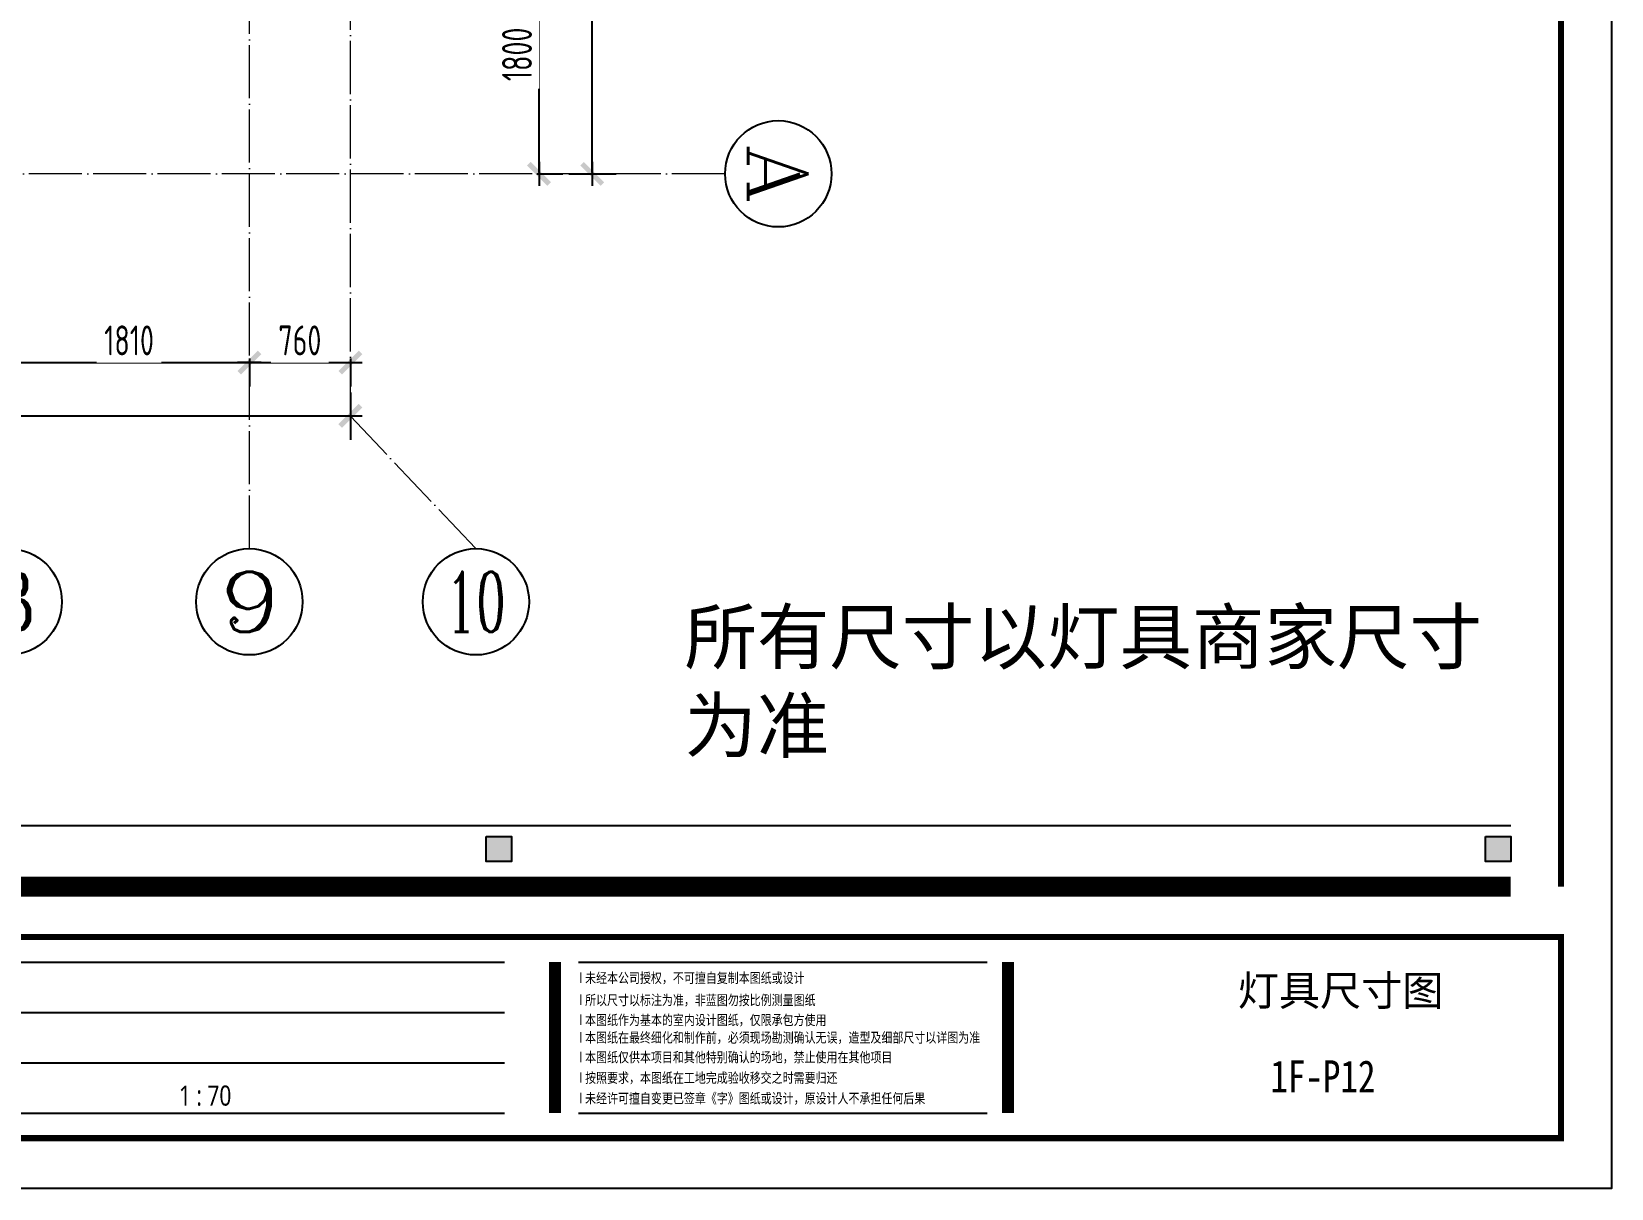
# Model space of a CAD drawing. Header units: inches. Extents: x -50945 to 250244, y -404780 to 18493.
# Drawn here: x 174789 to 186676, y -337352 to -328649 of the extents above; entities that cross this region are included whole.
import ezdxf
from ezdxf.enums import TextEntityAlignment as Align

# ---------------------------------------------------------------- set-up
doc = ezdxf.new("R2010")
doc.units = ezdxf.units.IN
doc.header["$MEASUREMENT"] = 0
doc.linetypes.add('DOTE', pattern=[2.42, 2, -0.2, 0.02, -0.2])
for name, color, linetype in [('0 @ 1 (1)', 7, 'Continuous'), ('15开关布置图-YJ', 2, 'Continuous'), ('AXIS', 1, 'Continuous'), ('AXIS_TEXT', 7, 'Continuous'), ('A图框', 7, 'Continuous'), ('D-ARCHI', 250, 'Continuous'), ('外标注', 50, 'Continuous')]:
    doc.layers.add(name, color=color, linetype=linetype)
doc.styles.add('04.YBC-外标注3.0', font='', dxfattribs={"width": 0.8, "height": 3})
doc.styles.add('05.YBC-内标注2.5', font='', dxfattribs={"width": 0.8, "height": 2.5})
doc.styles.add('_TCH_AXIS', font='COMPLEX', dxfattribs={"bigfont": 'GBCBIG'})
doc.styles.add('COMPLEX', font='COMPLEX')
doc.styles.add('HBA-DIMT', font='ARCHS.SHX', dxfattribs={"width": 0.8})
doc.styles.get("Standard").update_dxf_attribs({"font": 'Arial.ttf'})
doc.styles.add('宋体', font='', dxfattribs={"width": 0.8})
doc.styles.get('04.YBC-外标注3.0').set_extended_font_data('SimSun')
doc.styles.get('05.YBC-内标注2.5').set_extended_font_data('SimSun')
doc.styles.get('宋体').set_extended_font_data('SimSun')
doc.dimstyles.new('HBA_40', dxfattribs={"dimscale": 50, "dimtxt": 2.5, "dimasz": 0.1, "dimexe": 2, "dimexo": 2.5, "dimgap": 0.6, "dimtad": 1, "dimdec": 0, "dimrnd": 5, "dimzin": 0, "dimtxsty": 'HBA-DIMT', "dimblk": 'HBA_DIMENSION_TICK', "dimblk1": 'HBA_DIMENSION_TICK', "dimblk2": 'HBA_DIMENSION_TICK', "dimcen": 0.125, "dimclrd": 44, "dimclre": 44, "dimclrt": 2, "dimadec": 0, "dimazin": 0, "dimtfac": 1, "dimtdec": 0, "dimtix": 1, "dimtmove": 1, "dimatfit": 3, "dimldrblk": 'HBA_Leader_Dot', "dimfxl": 0, "dimtvp": 1, "dimtfill": 1, "dimtolj": 1, "dimtzin": 0, "dimarcsym": 0})

# ---------------------------------------------------------------- blocks, each defined once
blk = doc.blocks.new('HBA_DIMENSION_TICK')
at = {"color": 0, "linetype": 'ByBlock'}
for p, q in [((-10, 0), (0, 0)), ((0, 0), (10, 0))]:
    blk.add_line(p, q, dxfattribs=at)
at = {"color": 50, "linetype": 'ByBlock'}
blk.add_solid([(-10, -7), (-7, -10), (7, 10), (10, 7)], dxfattribs=at)
blk = doc.blocks.new('*D635')
at = {"layer": 'Defpoints', "color": 0, "transparency": 16777216}
for p in [(174617, -330884), (176427, -330884), (176427, -331139)]:
    blk.add_point(p, dxfattribs=at)
at = {"layer": '外标注', "color": 44, "lineweight": -2, "transparency": 16777216}
for p, q in [((174617, -331109), (174617, -331319)), ((174626, -331139), (176418, -331139)), ((176427, -331109), (176427, -331319))]:
    blk.add_line(p, q, dxfattribs=at)
at = {"layer": '外标注', "color": 44, "lineweight": -2, "transparency": 16777216, "xscale": 9, "yscale": 9, "zscale": 9, "rotation": 180}
blk.add_blockref('HBA_DIMENSION_TICK', (174617, -331139), dxfattribs=at)
at = {"layer": '外标注', "color": 44, "lineweight": -2, "transparency": 16777216, "xscale": 9, "yscale": 9, "zscale": 9}
blk.add_blockref('HBA_DIMENSION_TICK', (176427, -331139), dxfattribs=at)
at = {"layer": '外标注', "color": 2, "transparency": 16777216, "insert": (175522, -330972), "char_height": 225, "attachment_point": 5, "style": 'HBA-DIMT', "bg_fill": 3, "box_fill_scale": 1.25, "bg_fill_color": 256, "bg_fill_true_color": 13158600, "bg_fill_transparency": 0}
blk.add_mtext('\\A1;1810', dxfattribs=at)
blk = doc.blocks.new('HBA_Leader_Dot')
at = {"color": 0, "linetype": 'ByBlock'}
blk.add_line((-5, 0), (-10, 0), dxfattribs=at)
at = {"color": 0, "linetype": 'ByBlock', "const_width": 5}
blk.add_lwpolyline([(-2.5, 0, 1), (2.5, 0, 1)], format="xyb", close=True, dxfattribs=at)
blk = doc.blocks.new('*D636')
at = {"layer": 'Defpoints', "color": 0, "transparency": 16777216}
for p in [(176427, -330884), (177187, -330884), (177187, -331139)]:
    blk.add_point(p, dxfattribs=at)
at = {"layer": '外标注', "color": 44, "lineweight": -2, "transparency": 16777216}
for p, q in [((176427, -331109), (176427, -331319)), ((176436, -331139), (177178, -331139)), ((177187, -331109), (177187, -331319))]:
    blk.add_line(p, q, dxfattribs=at)
at = {"layer": '外标注', "color": 44, "lineweight": -2, "transparency": 16777216, "xscale": 9, "yscale": 9, "zscale": 9, "rotation": 180}
blk.add_blockref('HBA_DIMENSION_TICK', (176427, -331139), dxfattribs=at)
at = {"layer": '外标注', "color": 44, "lineweight": -2, "transparency": 16777216, "xscale": 9, "yscale": 9, "zscale": 9}
blk.add_blockref('HBA_DIMENSION_TICK', (177187, -331139), dxfattribs=at)
at = {"layer": '外标注', "color": 2, "transparency": 16777216, "insert": (176807, -330972), "char_height": 225, "attachment_point": 5, "style": 'HBA-DIMT', "bg_fill": 3, "box_fill_scale": 1.25, "bg_fill_color": 256, "bg_fill_true_color": 13158600, "bg_fill_transparency": 0}
blk.add_mtext('\\A1;760', dxfattribs=at)
blk = doc.blocks.new('*D637')
at = {"layer": 'Defpoints', "color": 0, "transparency": 16777216}
for p in [(162487, -331139), (177187, -331139), (177187, -331539)]:
    blk.add_point(p, dxfattribs=at)
at = {"layer": '外标注', "color": 44, "lineweight": -2, "transparency": 16777216}
for p, q in [((162487, -331364), (162487, -331719)), ((177187, -331364), (177187, -331719)), ((162496, -331539), (177178, -331539))]:
    blk.add_line(p, q, dxfattribs=at)
at = {"layer": '外标注', "color": 44, "lineweight": -2, "transparency": 16777216, "xscale": 9, "yscale": 9, "zscale": 9, "rotation": 180}
blk.add_blockref('HBA_DIMENSION_TICK', (162487, -331539), dxfattribs=at)
at = {"layer": '外标注', "color": 44, "lineweight": -2, "transparency": 16777216, "xscale": 9, "yscale": 9, "zscale": 9}
blk.add_blockref('HBA_DIMENSION_TICK', (177187, -331539), dxfattribs=at)
at = {"layer": '外标注', "color": 2, "transparency": 16777216, "insert": (169837, -331372), "char_height": 225, "attachment_point": 5, "style": 'HBA-DIMT', "bg_fill": 3, "box_fill_scale": 1.25, "bg_fill_color": 256, "bg_fill_true_color": 13158600, "bg_fill_transparency": 0}
blk.add_mtext('\\A1;14700', dxfattribs=at)
blk = doc.blocks.new('*D638')
at = {"layer": 'Defpoints', "color": 0, "transparency": 16777216}
for p in [(178365, -327920), (178607, -327920), (178365, -329719)]:
    blk.add_point(p, dxfattribs=at)
at = {"layer": '外标注', "color": 44, "lineweight": -2, "transparency": 16777216}
for p, q in [((178590, -327920), (178787, -327920)), ((178607, -329710), (178607, -327929)), ((178590, -329719), (178787, -329719))]:
    blk.add_line(p, q, dxfattribs=at)
at = {"layer": '外标注', "color": 44, "lineweight": -2, "transparency": 16777216, "xscale": 9, "yscale": 9, "zscale": 9}
for p, rotation in [((178607, -327920), 90), ((178607, -329719), 270)]:
    blk.add_blockref('HBA_DIMENSION_TICK', p, dxfattribs=dict(at, rotation=rotation))
at = {"layer": '外标注', "color": 2, "transparency": 16777216, "insert": (178441, -328820), "char_height": 225, "attachment_point": 5, "rotation": 90, "style": 'HBA-DIMT', "bg_fill": 3, "box_fill_scale": 1.25, "bg_fill_color": 256, "bg_fill_true_color": 13158600, "bg_fill_transparency": 0}
blk.add_mtext('\\A1;1800', dxfattribs=at)
blk = doc.blocks.new('*D642')
at = {"layer": 'Defpoints', "color": 0, "transparency": 16777216}
for p in [(178607, -320410), (179007, -320410), (178607, -329719)]:
    blk.add_point(p, dxfattribs=at)
at = {"layer": '外标注', "color": 44, "lineweight": -2, "transparency": 16777216}
for p, q in [((178832, -320410), (179187, -320410)), ((179007, -329710), (179007, -320419)), ((178832, -329719), (179187, -329719))]:
    blk.add_line(p, q, dxfattribs=at)
at = {"layer": '外标注', "color": 44, "lineweight": -2, "transparency": 16777216, "xscale": 9, "yscale": 9, "zscale": 9}
for p, rotation in [((179007, -320410), 90), ((179007, -329719), 270)]:
    blk.add_blockref('HBA_DIMENSION_TICK', p, dxfattribs=dict(at, rotation=rotation))
at = {"layer": '外标注', "color": 2, "transparency": 16777216, "insert": (178841, -325064), "char_height": 225, "attachment_point": 5, "rotation": 90, "style": 'HBA-DIMT', "bg_fill": 3, "box_fill_scale": 1.25, "bg_fill_color": 256, "bg_fill_true_color": 13158600, "bg_fill_transparency": 0}
blk.add_mtext('\\A1;9310', dxfattribs=at)
blk = doc.blocks.new('_AXISO')
blk.add_circle((0, 0), 0.5)
at = {"layer": 'AXIS_TEXT', "style": 'COMPLEX', "width": 1.041667}
blk.add_attdef('A', text='', height=0.56, dxfattribs=at).set_placement((-0.25, -0.28), (0.25, -0.28), align=Align.FIT)
blk = doc.blocks.new('gegeg')
at = {"layer": 'A图框'}
h = blk.add_hatch(color=256, dxfattribs=at)
h.dxf.hatch_style = 1
h.paths.add_polyline_path([(154931, -57558), (154756, -57558), (154756, -57733), (154931, -57733)])
h = blk.add_hatch(color=256, dxfattribs=at)
h.dxf.hatch_style = 1
h.paths.add_polyline_path([(161887, -57558), (161712, -57558), (161712, -57733), (161887, -57733)])
for p, q in [((133887, -57482), (161887, -57482)), ((151384, -58433), (154884, -58433)), ((155398, -58433), (158242, -58433)), ((151384, -58783), (154884, -58783)), ((151384, -59133), (154884, -59133)), ((151384, -59483), (154884, -59483)), ((155398, -59483), (158242, -59483))]:
    blk.add_line(p, q, dxfattribs=at)
for points in [[(162587, -39218), (162587, -60008), (133187, -60008), (133187, -39218)], [(154756, -57558), (154931, -57558), (154931, -57733), (154756, -57733)], [(161712, -57558), (161887, -57558), (161887, -57733), (161712, -57733)]]:
    blk.add_lwpolyline(points, close=True, dxfattribs=at)
for points, const_width in [([(133537, -40125), (133537, -39568), (162237, -39568), (162237, -57908)], 42), ([(161887, -57908), (133887, -57908)], 140), ([(155234, -58433), (155234, -59483)], 84), ([(158387, -58433), (158387, -59483)], 84)]:
    blk.add_lwpolyline(points, dxfattribs=dict(at, const_width=const_width))
at = {"layer": 'A图框', "const_width": 42}
blk.add_lwpolyline([(133537, -58258), (162237, -58258), (162237, -59658), (133537, -59658)], close=True, dxfattribs=at)
at = {"layer": '0 @ 1 (1)', "insert": (152579, -59363), "char_height": 175, "width": 3199.54, "attachment_point": 4, "style": '05.YBC-内标注2.5'}
blk.add_mtext('{\\fMicrosoft YaHei|b0|i0|c134|p34;\\H0.8x; 1 : 70}', dxfattribs=at)
at = {"layer": 'A图框', "char_height": 70, "attachment_point": 1, "style": '04.YBC-外标注3.0'}
for s, width, insert in [('{\\fArial Unicode MS|b0|i0|c134|p0;l 未经本公司授权，不可擅自复制本图纸或设计}', 1842.18, (155405, -58508)), ('{\\fArial Unicode MS|b0|i0|c134|p0;l 所以尺寸以标注为准，非蓝图勿按比例测量图纸}', 1906.2, (155405, -58662)), ('{\\fArial Unicode MS|b0|i0|c134|p0;l 本图纸作为基本的室内设计图纸，仅限承包方使用}', 2550.12, (155405, -58801)), ('{\\fArial Unicode MS|b0|i0|c134|p0;l 本图纸在最终细化和制作前，必须现场勘测确认无误，造型及细部尺寸以详图为准}', 3701.19, (155405, -58923)), ('{\\fArial Unicode MS|b0|i0|c134|p0;l 本图纸仅供本项目和其他特别确认的场地，禁止使用在其他项目}', 3008.74, (155405, -59060)), ('{\\fArial Unicode MS|b0|i0|c134|p0;l 按照要求，本图纸在工地完成验收移交之时需要归还}', 1941.8, (155405, -59203)), ('{\\fArial Unicode MS|b0|i0|c134|p0;l 未经许可擅自变更已签章《字》图纸或设计，原设计人不承担任何后果}', 3026.66, (155405, -59346))]:
    blk.add_mtext_dynamic_manual_height_columns(s, width=width, gutter_width=1, heights=[0], dxfattribs=dict(at, insert=insert))

msp = doc.modelspace()

# ---------------------------------------------------------------- block references
at = {"layer": 'AXIS'}
ref = msp.add_blockref('_AXISO', (180407.07, -329718.73), dxfattribs=dict(at, xscale=800, yscale=800, zscale=800, rotation=270))
ref.add_attrib('A', 'A', dxfattribs={"layer": 'AXIS_TEXT', "height": 452.55, "rotation": 270, "style": '_TCH_AXIS', "width": 1.166667}).set_placement((180180.79, -329492.46), (180180.79, -329945.01), align=Align.FIT)
ref = msp.add_blockref('_AXISO', (174616.77, -332938.73), dxfattribs=dict(at, xscale=800, yscale=800, zscale=800))
ref.add_attrib('A', '8', dxfattribs={"layer": 'AXIS_TEXT', "height": 452.55, "style": '_TCH_AXIS', "width": 1.5}).set_placement((174390.49, -333165.01), (174843.04, -333165.01), align=Align.FIT)
ref = msp.add_blockref('_AXISO', (176427.07, -332938.73), dxfattribs=dict(at, xscale=800, yscale=800, zscale=800))
ref.add_attrib('A', '9', dxfattribs={"layer": 'AXIS_TEXT', "height": 452.55, "style": '_TCH_AXIS', "width": 1.5}).set_placement((176200.79, -333165.01), (176653.34, -333165.01), align=Align.FIT)
ref = msp.add_blockref('_AXISO', (178131.73, -332938.73), dxfattribs=dict(at, xscale=800, yscale=800, zscale=800))
ref.add_attrib('A', '10', dxfattribs={"layer": 'AXIS_TEXT', "height": 452.548, "style": '_TCH_AXIS', "width": 0.724138}).set_placement((177905.46, -333165.01), (178358.01, -333165.01), align=Align.FIT)

# ---------------------------------------------------------------- texts
at = {"color": 253, "insert": (184109.79, -336387.96), "char_height": 242.164, "attachment_point": 1, "style": '宋体'}
msp.add_mtext_dynamic_manual_height_columns('1F-P12', width=66.2668, gutter_width=16.21, heights=[0], dxfattribs=at)
at = {"layer": '15开关布置图-YJ', "color": 241, "insert": (179700.5, -333002.14), "char_height": 400, "attachment_point": 1}
msp.add_mtext_dynamic_manual_height_columns('{\\fArial Unicode MS|b0|i0|c134|p0;所有尺寸以灯具商家尺寸为准}', width=6146.256, gutter_width=0.5, heights=[0], dxfattribs=at)
at = {"layer": 'A图框', "insert": (183863.82, -335750.04), "char_height": 227.0292, "attachment_point": 1}
msp.add_mtext_dynamic_manual_height_columns('{\\fArial Unicode MS|b0|i0|c134|p0;灯具尺寸图}', width=2770.8358, gutter_width=16.21, heights=[0], dxfattribs=at)

# ---------------------------------------------------------------- dimensions: what is measured, and where the dimension line sits
at = {"layer": '外标注'}
dim = msp.add_linear_dim(base=(178607.07, -327920.4), p1=(178365.29, -329718.73), p2=(178365.29, -327920.4), angle=270, dimstyle='HBA_40', override={"dimscale": 90, "dimfxl": 200, "dimfxlon": 1}, dxfattribs=at)
dim.commit()
dim.dimension.update_dxf_attribs({"geometry": '*D638', "text_midpoint": (178440.57, -328819.57)})
dim = msp.add_linear_dim(base=(176427.07, -331138.73), p1=(174616.77, -330883.69), p2=(176427.07, -330883.69), dimstyle='HBA_40', override={"dimscale": 90, "dimfxl": 200, "dimfxlon": 1}, dxfattribs=at)
dim.commit()
dim.dimension.update_dxf_attribs({"geometry": '*D635', "text_midpoint": (175521.92, -330972.23)})

# ---------------------------------------------------------------- next in the draw order: dimensions: what is measured, and where the dimension line sits
dim = msp.add_linear_dim(base=(179007.07, -320410.16), p1=(178607.07, -329718.73), p2=(178607.07, -320410.16), angle=90, dimstyle='HBA_40', override={"dimscale": 90, "dimfxl": 200, "dimfxlon": 1}, dxfattribs=at)
dim.commit()
dim.dimension.update_dxf_attribs({"geometry": '*D642', "text_midpoint": (178840.57, -325064.44)})
dim = msp.add_linear_dim(base=(177187.07, -331138.73), p1=(176427.07, -330883.69), p2=(177187.07, -330883.69), dimstyle='HBA_40', override={"dimscale": 90, "dimfxl": 200, "dimfxlon": 1}, dxfattribs=at)
dim.commit()
dim.dimension.update_dxf_attribs({"geometry": '*D636', "text_midpoint": (176807.07, -330972.23)})

# ---------------------------------------------------------------- next in the draw order: linework, layer by layer
at = {"layer": 'D-ARCHI', "color": 251, "linetype": 'DOTE', "lineweight": 5, "ltscale": 200}
msp.add_line((180007.07, -329718.73), (159679.81, -329718.73), dxfattribs=at)

# ---------------------------------------------------------------- next in the draw order: dimensions: what is measured, and where the dimension line sits
at = {"layer": '外标注'}
dim = msp.add_linear_dim(base=(177187.07, -331538.73), p1=(162487.07, -331138.73), p2=(177187.07, -331138.73), dimstyle='HBA_40', override={"dimscale": 90, "dimfxl": 200, "dimfxlon": 1}, dxfattribs=at)
dim.commit()
dim.dimension.update_dxf_attribs({"geometry": '*D637', "text_midpoint": (169837.07, -331372.23)})

# ---------------------------------------------------------------- next in the draw order: linework, layer by layer
at = {"layer": 'D-ARCHI', "color": 251, "linetype": 'DOTE', "lineweight": 5, "ltscale": 200}
for p, q in [((177187.07, -331538.73), (177187.07, -317590.16)), ((176427.07, -332538.73), (176427.07, -325010.4)), ((177187.07, -331541.23), (178131.73, -332538.73))]:
    msp.add_line(p, q, dxfattribs=at)

# ---------------------------------------------------------------- next in the draw order: block references
at = {"layer": '15开关布置图-YJ', "color": 2, "xscale": 1.081091401797356, "yscale": 1.081091401797356, "zscale": 1.081091401797356}
msp.add_blockref('gegeg', (10904.09, -272478.19), dxfattribs=at)

doc.saveas('drawing.dxf')
